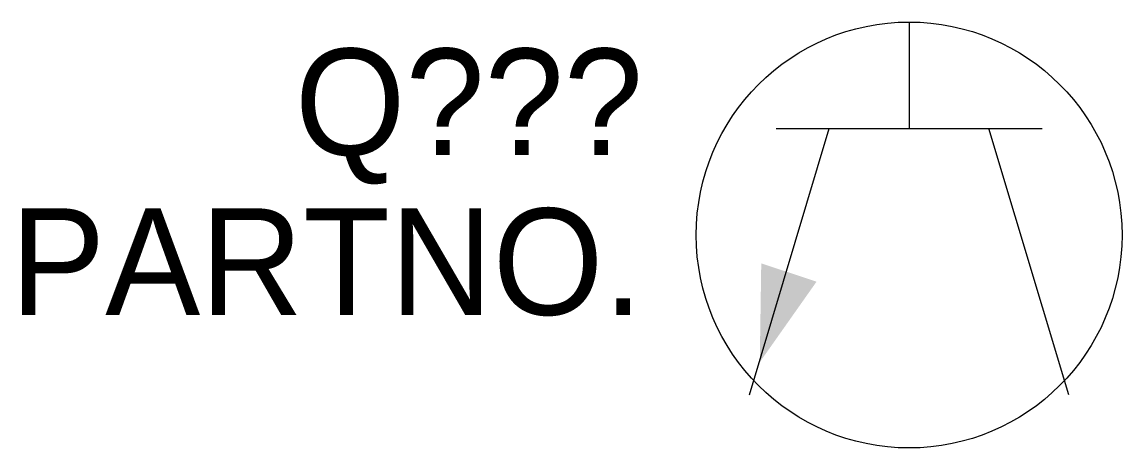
# Model space of a CAD drawing. Extents: x 11.33 to 13.4, y 4.6 to 5.4.
import ezdxf
from ezdxf.enums import TextEntityAlignment as Align

# ---------------------------------------------------------------- set-up
doc = ezdxf.new("R2010")
doc.units = 0
doc.layers.add('1', color=7, linetype='CONTINUOUS')

# ---------------------------------------------------------------- blocks, each defined once
blk = doc.blocks.new('NPN')
at = {"layer": '1', "color": 0}
for p, q in [((0, 0), (0, -0.2)), ((-0.3, -0.7), (-0.15, -0.2)), ((-0.25, -0.2), (0.25, -0.2)), ((0.3, -0.7), (0.15, -0.2))]:
    blk.add_line(p, q, dxfattribs=at)
blk.add_circle((0, -0.4), 0.4, dxfattribs=at)
blk.add_solid([(-0.2778, -0.4533), (-0.2806, -0.6389), (-0.1739, -0.4876), (-0.2806, -0.6389)], dxfattribs=at)

msp = doc.modelspace()

# ---------------------------------------------------------------- block references
at = {"layer": '1', "color": 0}
msp.add_blockref('NPN', (13, 5.4), dxfattribs=at)

# ---------------------------------------------------------------- texts
for tag, text, p in [('Q???', 'Q???', (12.5, 5.15)), ('PARTNO.', '0000000', (12.5, 4.85))]:
    msp.add_attdef(tag, text=text, height=0.2, dxfattribs=at).set_placement(p, align=Align.RIGHT)

doc.saveas('drawing.dxf')
